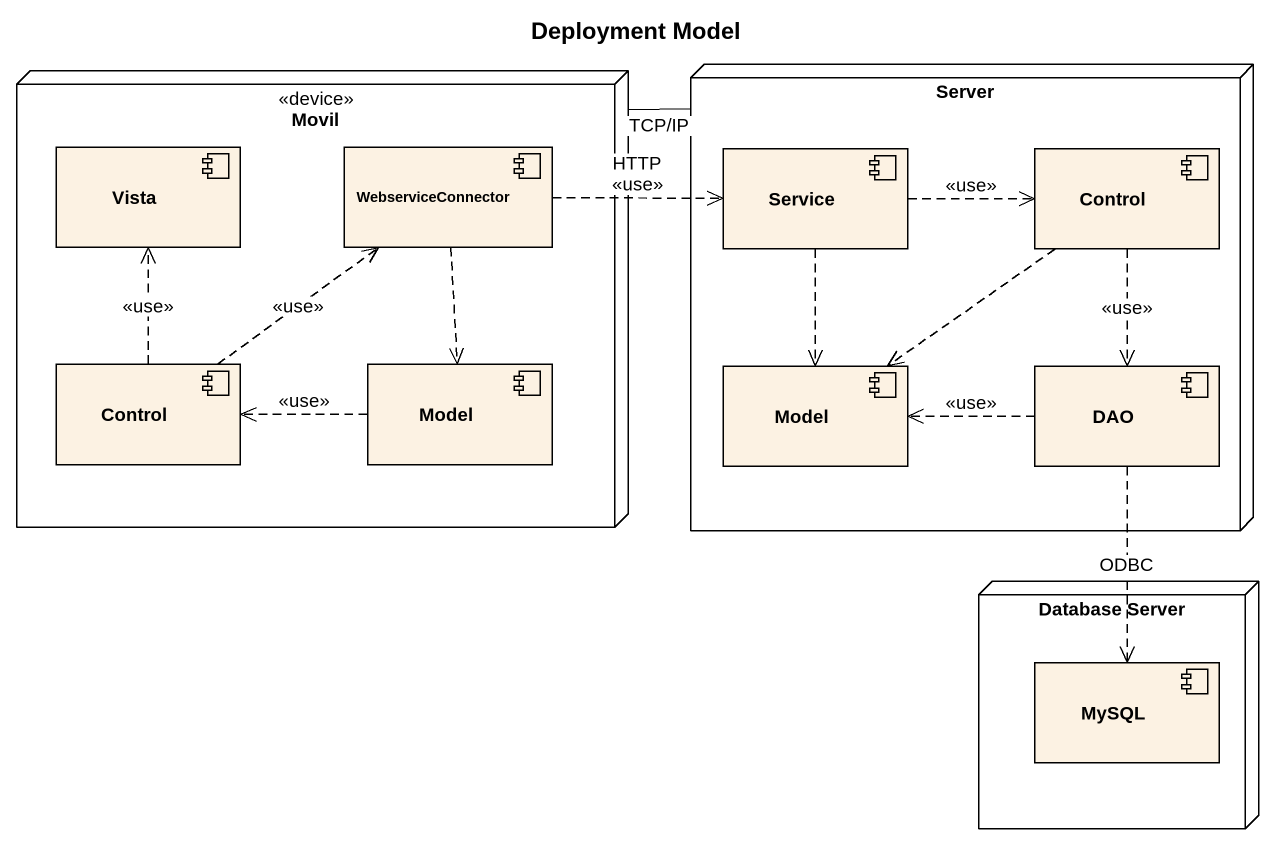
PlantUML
@startuml
title Deployment Model
node Movil <<device>> {
  component Vista
  component WebserviceConnector
  component "Control" as Control__2
  component Model
}
node Server {
  component Service
  component "Control" as Control_
  component "Model" as Model_2
  component DAO
}
node "Database Server" as Database_Server {
  component MySQL
}
Movil -right- Server : TCP/IP
WebserviceConnector .right.> Service : HTTP\n<<use>>
WebserviceConnector ..> Model
Service .right.> Control_ : <<use>>
Service ..> Model_2
Control_ ..> Model_2
Control_ ..> DAO : <<use>>
Control__2 .up.> Vista : <<use>>
Control__2 .up.> WebserviceConnector : <<use>>
Model .left.> Control__2 : <<use>>
DAO .left.> Model_2 : <<use>>
DAO ..> MySQL : ODBC
@enduml
